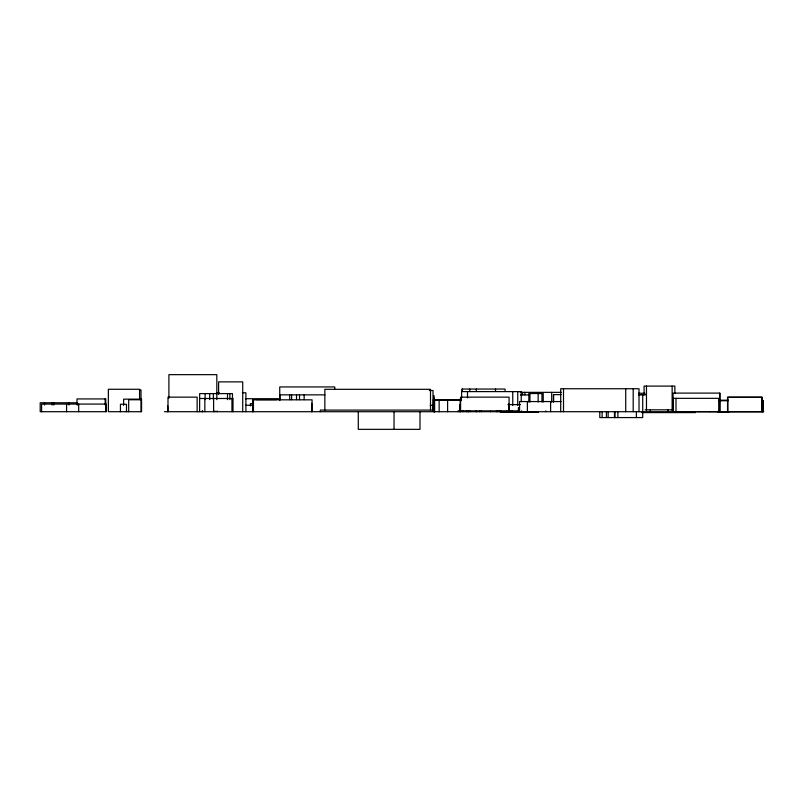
<?xml version="1.0" encoding="UTF-8"?>
<svg xmlns="http://www.w3.org/2000/svg" width="804" height="804" viewBox="0 0 804 804"><rect width="100%" height="100%" fill="white"/><g stroke="black" fill="none" stroke-linecap="round" stroke-linejoin="round"><path stroke-width="1.21" d="M674.777 411.598L729.208 411.799M720.736 400.623L721.439 400.523M727.128 400.613L727.831 400.523M699.048 411.598L699.621 411.527M709.5 411.598L710.012 411.527M717.721 411.789L763.107 411.769L763.096 400.603L763.107 411.769M720.746 411.789L721.449 411.698M727.138 411.789L727.841 411.688L727.821 397.347L762.081 397.347L762.081 411.708L762.031 397.136L727.55 397.136L727.55 411.708M139.434 389.97L141.012 389.97L141.012 411.708M429.276 390.523L433.014 390.523L433.014 410.462M520.238 392.352L561.212 392.352M216.417 392.804L219.351 392.804M242.346 392.804L245.903 392.804L245.903 411.708M719.771 393.106L719.771 411.708L719.892 393.106L673.089 393.106L673.089 411.708M638.718 393.236L644.969 393.236M561.122 394.633L553.423 394.633L553.423 401.95M638.758 394.633L645.15 394.633M324.947 394.854L279.913 394.854L279.913 399.668M638.497 394.704L645.451 394.704M520.429 394.965L529.454 394.965M433.436 395.608L434.039 395.608L434.049 411.708M199.613 398.493L233.019 398.493L233.019 411.708M245.441 398.724L280.224 398.724M256.295 399.588L276.355 399.588M141.012 399.759L128.68 399.759L128.68 411.708M434.009 400.03L461.586 400.03M433.607 400.161L461.466 400.161M461.194 400.372L439.145 400.372L439.145 411.708M719.701 400.352L728.364 400.312M718.655 400.492L728.364 400.482M718.726 400.623L728.233 400.673M561.091 401.558L519.555 401.558L519.555 411.708M253.29 403.618L250.436 403.618L250.436 405.93M507.907 404.613L520.389 404.613M245.602 405.256L253.089 405.256M430.22 405.256L432.703 405.256L432.703 410.633M252.617 407.095L253.491 407.095M645.15 409.829L673.501 409.829M434.401 410.09L320.304 410.09L320.304 411.708M519.113 410.874L458.109 410.874L458.109 411.708M164.418 411.708L763.8 411.708M500.43 412.382L538.338 412.382M641.763 412.593L695.48 412.593M718.716 411.708L718.716 398.342L672.777 398.342L672.777 411.708M675.993 398.342L675.993 411.708M674.868 393.417L674.868 386.101L644.084 386.101L644.084 394.633M672.144 386.101L672.144 410.492M667.983 409.829L667.983 411.708M650.305 409.829L650.305 411.708M646.476 386.101L646.476 410.492M642.718 394.704L642.718 417.567L599.794 417.567L599.794 411.708M639.009 411.708L639.009 388.744L560.7 388.744L560.7 411.708M636.396 411.708L636.396 417.567M633.19 388.744L633.19 411.708M625.723 388.744L625.723 411.708M617.894 411.708L617.894 417.567M615 411.708L615 417.567M614.467 411.708L614.467 417.567M608.136 411.708L608.136 417.567M606.417 411.708L606.417 417.567M602.106 411.708L602.106 417.567M563.504 388.744L563.504 411.708M553.594 394.633L553.594 401.95M551.685 392.352L551.685 402.03M550.619 401.558L550.619 411.708M545.815 410.874L545.815 411.708M543.233 402.01L543.233 393.528L528.851 393.528L528.851 402.01M541.956 393.528L541.956 402.01M538.157 393.528L538.157 402.01M529.936 393.528L529.936 402.01M527.364 401.558L527.364 411.708M524.922 392.352L524.922 394.774M522.58 392.352L522.58 394.774M521.605 410.874L521.605 411.708M521.243 401.658L521.243 391.608L461.607 391.608L461.607 397.89M518.419 407.558L518.419 411.708M517.746 391.608L517.746 405.427M512.751 391.608L512.751 405.427M512.228 410.874L512.228 411.708M510.6 410.874L510.6 411.708M509.083 411.708L509.083 397.136L460.571 397.136L460.571 411.708L460.521 410.874M508.801 403.759L508.691 411.708M506.61 410.874L506.61 411.708M505.083 391.437L505.083 389.056L461.918 389.056L461.918 391.437M500.912 410.874L500.912 411.708M499.163 410.874L499.163 411.708M497.173 410.874L497.173 411.708M496.591 410.874L496.591 411.708M495.505 389.056L495.505 391.437M490.48 410.874L490.48 411.708M481.214 410.874L481.214 411.708M479.435 410.874L479.435 411.708M476.4 410.874L476.4 411.708M476.3 389.056L476.3 391.437M476.038 410.874L476.038 411.708M470.149 410.874L470.149 411.708M469.767 389.056L469.767 391.437M468.3 410.874L468.3 411.708M468.069 410.874L468.069 411.708M467.506 391.608L467.506 397.89M466.27 410.874L466.27 411.708M462.993 410.874L462.993 411.708M462.421 389.056L462.421 391.437M461.084 398.261L461.084 400.704M460.38 398.342L460.38 400.764M460.189 400.422L460.189 411.708M459.978 404.613L459.978 411.708M447.607 400.372L447.607 411.708M434.622 400.03L434.622 411.708M434.351 398.151L434.401 411.708M434.25 401.839L434.25 411.708M433.909 400.402L433.778 411.708M433.376 399.377L433.376 410.472M430.502 410.09L430.502 389.307L324.846 389.307L324.846 410.09M419.989 411.849L419.989 429.346L358.293 429.346L358.293 411.849M394.04 411.849L394.04 429.346M334.755 389.407L334.755 386.935L279.742 386.935L279.742 400.563M312.063 411.708L312.063 399.829L252.617 399.829L252.617 411.708M311.701 403.276L311.701 411.708M304.143 394.854L304.143 399.668M299.51 394.854L299.51 399.668M296.515 394.854L296.515 399.668M291.621 394.854L291.621 399.668M289.701 394.854L289.701 399.668M253.451 399.829L253.451 411.708M252.727 407.095L252.727 411.708M242.718 411.708L242.718 381.87L218.598 381.87L218.598 394.302M232.467 399.638L232.467 393.598L199.673 393.598L199.613 411.708M231.944 398.493L231.944 411.708M229.874 393.598L229.874 399.638M227.492 393.598L227.492 399.638M217.18 410.894L217.18 411.708M216.839 399.638L216.819 374.654L168.9 374.654L168.9 398.121M214.889 410.894L214.889 411.708M213.593 398.493L213.593 411.708M213.361 393.598L213.361 399.638M209.723 393.598L209.723 399.638M205.1 393.598L205.1 399.638M204.839 398.493L204.839 411.708M202.658 410.934L202.658 411.708M202.146 410.934L202.146 411.708M197.141 411.708L197.141 397.146L167.996 397.146L167.996 411.708M167.714 405.93L167.755 411.708M139.574 399.236L139.574 389.267L108.359 389.267L108.359 411.708L141.564 411.708L141.564 399.156L123.625 399.156L123.625 405.427M126.489 411.708L126.489 404.261L120.449 404.261L120.449 411.708M105.766 411.708L105.766 398.925L76.983 398.925L76.983 404.734M105.163 398.925L105.163 404.734M78.681 404.07L78.681 411.708M77.345 405.015L77.345 402.784L40.2 402.784L40.2 411.708L106.329 411.708L106.329 404.07L41.587 404.07L41.587 411.708M68.973 402.784L68.973 405.015M66.571 404.07L66.571 411.708M53.828 402.784L53.828 405.015M52.009 402.784L52.009 405.015M44.501 402.784L44.501 405.015"/></g></svg>
